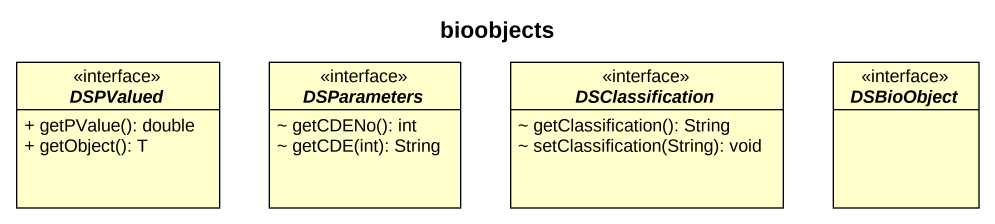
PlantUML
@startuml
title bioobjects
hide circle
hide empty members
skinparam classAttributeIconSize 0
interface DSPValued <<interface>> {
  + getPValue(): double
  + getObject(): T
}
interface DSParameters <<interface>> {
  ~ getCDENo(): int
  ~ getCDE(int): String
}
interface DSClassification <<interface>> {
  ~ getClassification(): String
  ~ setClassification(String): void
}
interface DSBioObject <<interface>>
@enduml
